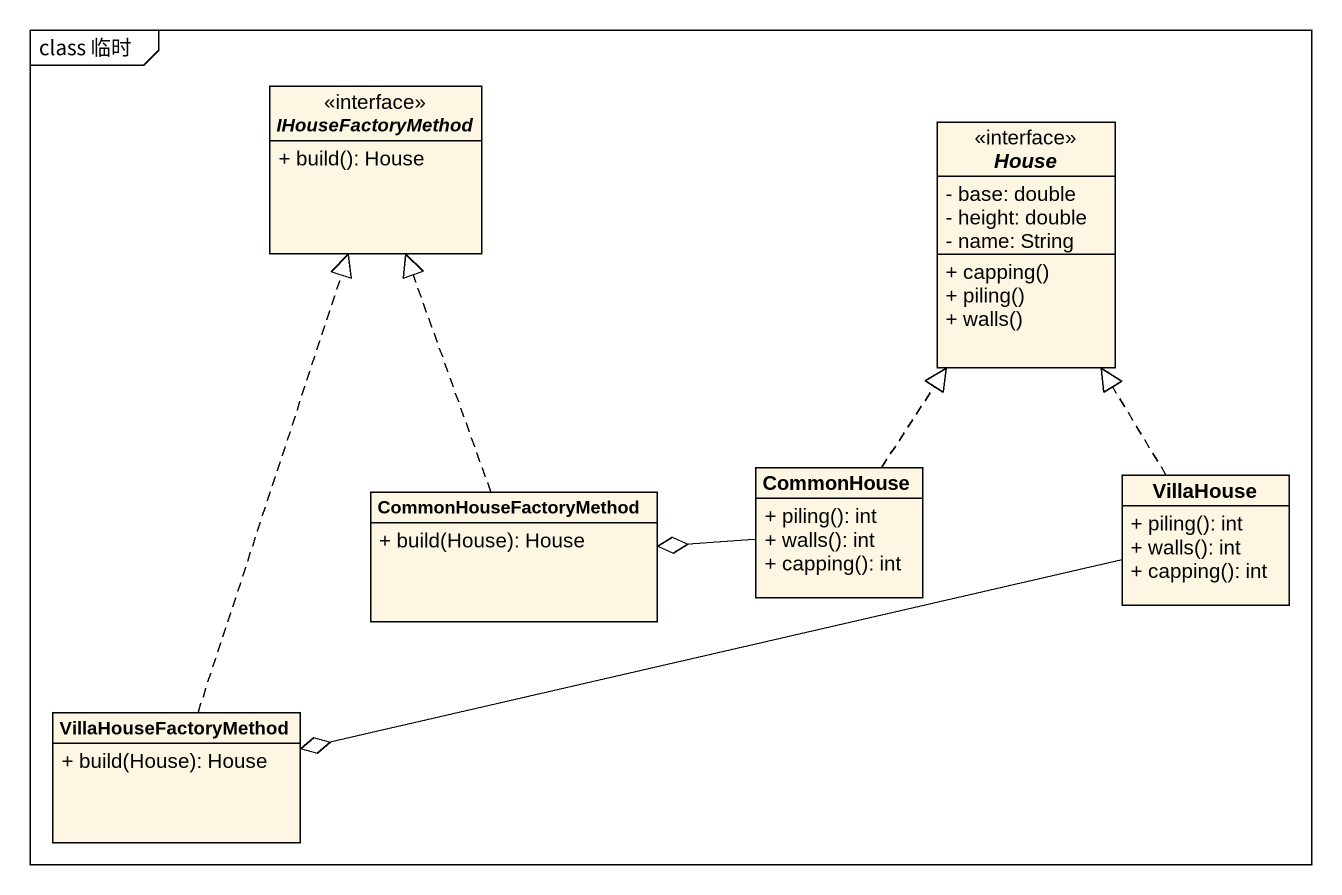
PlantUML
@startuml
mainframe class 临时
hide circle
hide empty members
skinparam classAttributeIconSize 0
interface IHouseFactoryMethod {
  + build(): House
}
interface House {
  - base: double
  - height: double
  - name: String
  + capping()
  + piling()
  + walls()
}
class CommonHouseFactoryMethod {
  + build(House): House
}
class CommonHouse {
  + piling(): int
  + walls(): int
  + capping(): int
}
class VillaHouse {
  + piling(): int
  + walls(): int
  + capping(): int
}
class VillaHouseFactoryMethod {
  + build(House): House
}
CommonHouseFactoryMethod .up.|> IHouseFactoryMethod
CommonHouse .up.|> House
CommonHouse -left-o CommonHouseFactoryMethod
VillaHouse .up.|> House
VillaHouse -left-o VillaHouseFactoryMethod
VillaHouseFactoryMethod .up.|> IHouseFactoryMethod
@enduml
